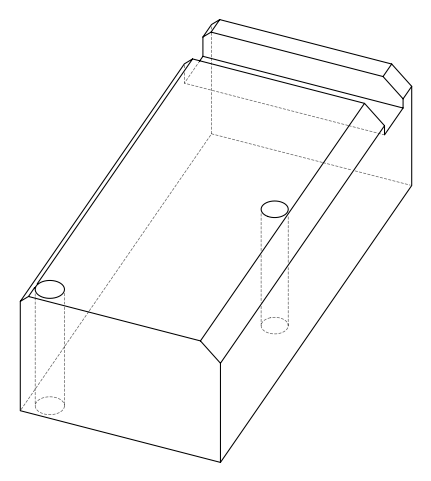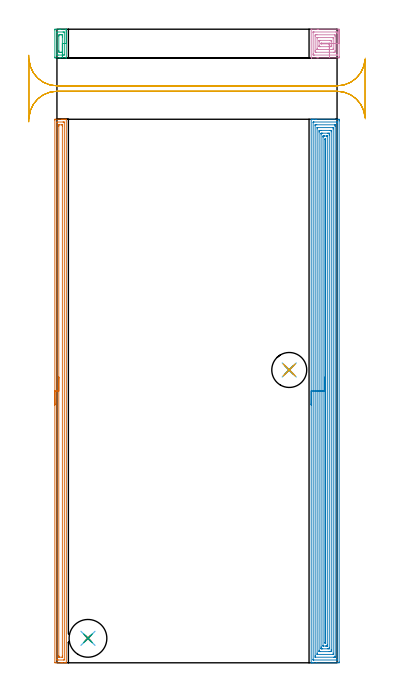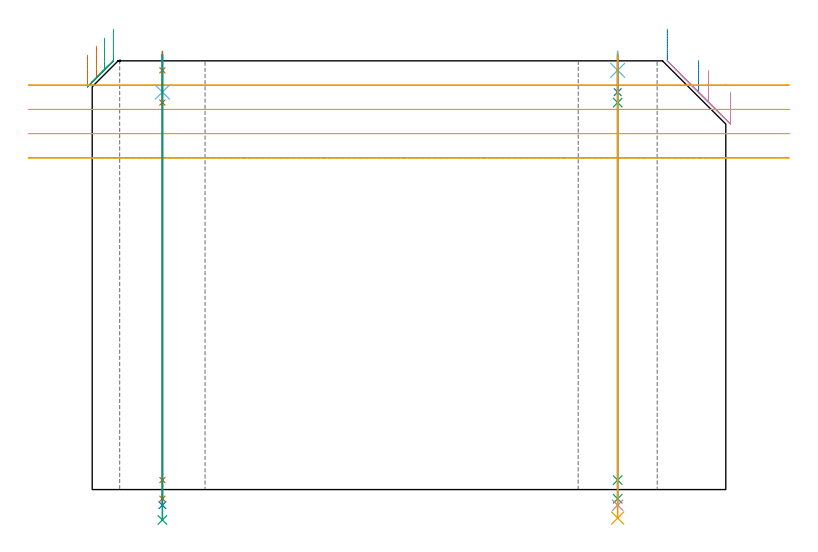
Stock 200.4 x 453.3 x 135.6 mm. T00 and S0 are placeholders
(PLAN: 15 operations, 10 tool changes, 45.3 min)
(1 AREA_MILL | FG_CHAMFER_SURFACE | UGT0205_001 | 9.56 min | 13247 mm3)
(2 AREA_MILL_1 | FG_CHAMFER_SURFACE_1 | UGT0205_001 | 25.09 min | 79359 mm3)
(3 AREA_MILL_2 | FG_CHAMFER_SURFACE_2 | UGT0205_001 | 0.72 min | 861 mm3)
(4 AREA_MILL_3 | FG_CHAMFER_SURFACE_3 | UGT0205_001 | 1.55 min | 5670 mm3)
(5 MILL_RECTANGULAR_SLOT | SLOT_RECTANGULAR | UGT0201_019 | Follow Part, ap 10, ae 75% | 4.63 min | 266642 mm3)
(6 SPOT_DRILL | STEP1HOLE | NXT0321_9005460120000 | 0.05 min | 161 mm3)
(7 SPOT_DRILL_1 | STEP1HOLE_1 | NXT0321_9005460120000 | 0.05 min | 176 mm3)
(8 DRILL_BLIND_HOLE_INTO_CENTER | STEP1HOLE | NXT0301_037 | 0.05 min | 237 mm3)
(9 GUN_DRILL_THROUGH_HOLE | STEP1HOLE | UGT0307_002 | 0.61 min | 3523 mm3)
(10 SPADE_DRILL_TO_ENLARGE_THROUGH_HOLE | STEP1HOLE | UGT0306_006 | 0.57 min | 21631 mm3)
(11 DRILL_TO_ENLARGE_THROUGH_HOLE | STEP1HOLE | UGT0301_059 | 0.59 min | 40912 mm3)
(12 DRILL_BLIND_HOLE_INTO_CENTER_1 | STEP1HOLE_1 | NXT0301_037 | 0.05 min | 286 mm3)
(13 GUN_DRILL_THROUGH_HOLE_1 | STEP1HOLE_1 | UGT0307_002 | 0.61 min | 3472 mm3)
(14 SPADE_DRILL_TO_ENLARGE_THROUGH_HOLE_1 | STEP1HOLE_1 | UGT0306_006 | 0.57 min | 21622 mm3)
(15 DRILL_TO_ENLARGE_THROUGH_HOLE_1 | STEP1HOLE_1 | UGT0301_389 | 0.59 min | 51965 mm3)
(TOOL UGT0205_001 | Chamfer Mill 20 x 3 x 45 deg. | D20 FL50 Z2)
(TOOL UGT0201_019 | End mill 40 mm | D40 FL63 Z6)
(TOOL NXT0321_9005460120000 | NC Spot Drill, 142deg, 12mm, Carbide, Uncoated | D12 PA142 FL30 Z2)
(TOOL NXT0301_037 | Carbide Drill 6.6mm [860.1-0660-033A1-MM 2214] | D6.6 PA140 FL53 Z2)
(TOOL UGT0307_002 | Gun Drill 6 mm | D6 PA130 FL24 Z1)
(TOOL UGT0306_006 | Spade Drill 15.5mm | D15.5 PA132 FL10 Z2)
(TOOL UGT0301_059 | Twist Drill 25 mm | D25 PA118 FL160 Z2)
(TOOL UGT0301_389 | Twist Drill 27 mm | D27 PA118 FL165 Z2)
(OP 1 AREA_MILL)
G17 G21 G94 G90
T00 M6
G54
G17 G0 G90 X-1.5 Y184.45 S1061 M3
G43 Z145.6 H0
Z137.4
G94 G1 Y184.488 Z136.528 F250.
Y184.602 Z135.663
Y184.791 Z134.812
Y185.053 Z133.98
Y185.387 Z133.174
Y185.79 Z132.4
Y186.258 Z131.664
Y186.79 Z130.972
Y187.379 Z130.329
Y188.022 Z129.74
Y188.714 Z129.208
Y189.45 Z128.74
Y190.224 Z128.337
Y191.03 Z128.003
Y191.862 Z127.741
Y192.713 Z127.552
Y193.578 Z127.438
Y194.45 Z127.4
Y388.283
X-1.497 Y388.63 Z127.402
X-1.492 Y388.89 Z127.406
X-1.228 Y388.9 Z127.669
X3.488 Z132.383
X4.039 Z132.936
X4.377 Z133.273
X4.927 Z133.823
X5.265 Z134.16
X5.941 Z134.84
X6.284 Z135.183
X6.662 Y388.894 Z135.554
X6.697 Y388.89 Z135.588
X6.7 Y388.73 Z135.6
Y0.17
X6.697 Y0.01 Z135.588
X6.662 Y0.006 Z135.554
X6.284 Y0. Z135.183
X5.941 Z134.84
X5.265 Z134.16
X4.039 Z132.936
X3.488 Z132.383
X2.875 Z131.77
X-1.229 Z127.668
X-1.492 Y0.01 Z127.406
X-1.499 Y0.272 Z127.399
Y0.29
X-1.5 Y194.45 Z127.4
X-0.086 Z128.814
X-0.085 Y386.517 Z128.815
X-0.065 Y386.89 Z128.835
X0.424 Y386.899 Z129.324
X4.377 Y386.9 Z133.277
X4.865 Y386.899 Z133.765
X5.265 Y386.89 Z134.165
X5.285 Y386.497 Z134.185
X5.286 Y386.476 Z134.186
X5.285 Y2.383 Z134.185
X5.265 Y2.01 Z134.165
X4.776 Y2.001 Z133.676
X0.823 Y2. Z129.723
X0.335 Y2.001 Z129.235
X-0.065 Y2.01 Z128.835
X-0.085 Y2.403 Z128.815
X-0.086 Y2.424 Z128.814
Y194.45
X1.328 Z130.228
X1.329 Y383.817 Z130.229
X1.33 Y384.201 Z130.23
X1.335 Y384.71 Z130.235
X1.342 Y384.89 Z130.242
X1.525 Y384.898 Z130.425
X3.3 Y384.9 Z132.2
X3.488 Y384.899 Z132.388
X3.677 Y384.896 Z132.577
X3.802 Y384.89 Z132.702
X3.865 Y384.877 Z132.765
X3.868 Y384.838 Z132.768
X3.87 Y384.71 Z132.77
X3.871 Y384.325 Z132.771
X3.872 Y383.817 Z132.772
X3.871 Y5.083 Z132.771
X3.87 Y4.699 Z132.77
X3.864 Y4.189 Z132.764
X3.858 Y4.01 Z132.758
X3.675 Y4.002 Z132.575
X1.9 Y4. Z130.8
X1.712 Y4.001 Z130.612
X1.523 Y4.004 Z130.423
X1.398 Y4.01 Z130.298
X1.335 Y4.023 Z130.235
X1.332 Y4.062 Z130.232
X1.33 Y4.189 Z130.23
X1.328 Y4.575 Z130.228
Y5.083
Y194.45
Y195.322 Z130.266
Y196.186 Z130.38
Y197.038 Z130.569
Y197.87 Z130.831
Y198.676 Z131.165
Y199.45 Z131.568
Y200.186 Z132.037
Y200.878 Z132.568
Y201.521 Z133.157
Y202.11 Z133.801
Y202.641 Z134.493
Y203.11 Z135.228
Y203.513 Z136.002
Y203.847 Z136.808
Y204.109 Z137.64
Y204.298 Z138.492
Y204.412 Z139.357
Y204.45 Z140.228
G0 Z145.6
M5
M2
(OP 2 AREA_MILL_1)
G17 G21 G94 G90
T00 M6
G54
G17 G0 G90 X181.9 Y184.45 S1061 M3
G43 Z145.6 H0
G94 G1 Y184.488 Z144.728 F250.
Y184.602 Z143.863
Y184.791 Z143.012
Y185.053 Z142.18
Y185.387 Z141.374
Y185.79 Z140.6
Y186.258 Z139.864
Y186.79 Z139.172
Y187.379 Z138.529
Y188.022 Z137.939
Y188.714 Z137.408
Y189.45 Z136.94
Y190.224 Z136.537
Y191.03 Z136.203
Y191.862 Z135.941
Y192.713 Z135.752
Y193.578 Z135.638
Y194.45 Z135.6
Y388.73
X181.902 Y388.89 Z135.588
X181.963 Y388.893 Z135.529
X182.371 Y388.9 Z135.129
X182.733 Z134.767
X183.412 Z134.083
X184.646 Z132.851
X185.199 Z132.295
X185.816 Z131.679
X201.897 Y388.899 Z115.6
X201.9 Y388.283
Y387.665
Y0.616
X201.897 Y0.001
X185.816 Y0. Z131.679
X183.412 Z134.083
X182.733 Z134.767
X182.371 Z135.129
X181.965 Z135.526
X181.946 Y0.002 Z135.545
X181.902 Y0.01 Z135.588
X181.9 Y0.17 Z135.6
Y194.45
X183.314 Z134.186
Y386.595
X183.316 Y386.693 Z134.184
X183.321 Y386.881 Z134.179
X183.412 Y386.89 Z134.088
X183.904 Y386.899 Z133.596
X199.985 Y386.9 Z117.515
X200.388 Y386.898 Z117.112
X200.445 Y386.895 Z117.055
X200.474 Y386.891 Z117.026
X200.479 Y386.791 Z117.021
X200.485 Y386.595 Z117.015
X200.486 Y386.497 Z117.014
Y386.399
Y2.305
X200.484 Y2.206 Z117.016
X200.479 Y2.019 Z117.021
X200.388 Y2.01 Z117.112
X199.896 Y2.001 Z117.604
X183.815 Y2. Z133.685
X183.412 Y2.002 Z134.088
X183.355 Y2.005 Z134.145
X183.326 Y2.009 Z134.174
X183.321 Y2.109 Z134.179
X183.315 Y2.305 Z134.185
X183.314 Y2.403 Z134.186
Y2.501
Y194.45
X184.728 Z132.772
X184.729 Y384.288 Z132.771
X184.73 Y384.71 Z132.77
X184.733 Y384.828 Z132.767
X184.735 Y384.878 Z132.765
X184.821 Y384.89 Z132.679
X185.012 Y384.898 Z132.488
X185.199 Y384.899 Z132.301
X185.903 Y384.9 Z131.597
X198.79 Y384.899 Z118.71
X198.917 Y384.897 Z118.583
X199.017 Y384.891 Z118.483
X199.065 Y384.885 Z118.435
X199.067 Y384.866 Z118.433
X199.069 Y384.71 Z118.431
X199.071 Y384.24 Z118.429
X199.072 Y383.817 Z118.428
X199.071 Y4.612 Z118.429
X199.07 Y4.189 Z118.43
X199.067 Y4.072 Z118.433
X199.065 Y4.022 Z118.435
X198.979 Y4.01 Z118.521
X198.788 Y4.002 Z118.712
X198.601 Y4.001 Z118.899
X197.897 Y4. Z119.603
X185.01 Y4.001 Z132.49
X184.884 Y4.003 Z132.616
X184.783 Y4.009 Z132.717
X184.735 Y4.015 Z132.765
X184.733 Y4.034 Z132.767
X184.731 Y4.189 Z132.769
X184.729 Y4.66 Z132.771
X184.728 Y5.083 Z132.772
Y194.45
X186.143 Z131.357
Y382.031
X186.149 Y382.868 Z131.351
X186.151 Y382.89 Z131.349
X186.172 Y382.893 Z131.328
X186.226 Y382.897 Z131.274
X186.334 Y382.899 Z131.166
X186.551 Y382.9 Z130.949
X197.471 Y382.899 Z120.029
X197.576 Y382.897 Z119.924
X197.628 Y382.893 Z119.872
X197.649 Y382.89 Z119.851
X197.65 Y382.875 Z119.85
X197.657 Y382.081 Z119.843
Y382.031
Y6.869
X197.651 Y6.032 Z119.849
X197.649 Y6.01 Z119.851
X197.628 Y6.007 Z119.872
X197.574 Y6.003 Z119.926
X197.466 Y6.001 Z120.034
X197.248 Y6. Z120.252
X186.329 Y6.001 Z131.171
X186.224 Y6.003 Z131.276
X186.172 Y6.007 Z131.328
X186.151 Y6.01 Z131.349
X186.15 Y6.025 Z131.35
X186.143 Y6.819 Z131.357
Y6.869
Y194.45
X187.557 Z129.943
Y379.674
X187.558 Y380.244 Z129.942
X187.56 Y380.564 Z129.94
X187.564 Y380.88 Z129.936
X187.88 Y380.891 Z129.62
X188.119 Y380.898 Z129.381
X188.773 Y380.9 Z128.727
X189.011 Z128.489
X195.265 Z122.235
X195.92 Y380.898 Z121.58
X196.162 Y380.896 Z121.338
X196.223 Y380.89 Z121.277
X196.236 Y380.872 Z121.264
X196.239 Y380.819 Z121.261
X196.242 Y380.244 Z121.258
X196.243 Y379.922 Z121.257
Y9.226
X196.242 Y8.656 Z121.258
X196.24 Y8.336 Z121.26
X196.236 Y8.02 Z121.264
X195.92 Y8.009 Z121.58
X195.68 Y8.002 Z121.82
X195.027 Y8. Z122.473
X194.789 Z122.711
X188.535 Z128.965
X187.88 Y8.002 Z129.62
X187.638 Y8.004 Z129.862
X187.577 Y8.01 Z129.923
X187.564 Y8.028 Z129.936
X187.562 Y8.08 Z129.938
X187.558 Y8.656 Z129.942
X187.557 Y8.978 Z129.943
Y194.45
X188.971 Z128.529
Y378.259
X188.972 Y378.458 Z128.528
X188.976 Y378.805 Z128.524
X188.978 Y378.883 Z128.522
X189.077 Y378.89 Z128.423
X189.227 Y378.897 Z128.273
X189.666 Y378.899 Z127.834
X190.118 Y378.9 Z127.382
X193.691 Z123.809
X194.134 Z123.366
X194.586 Y378.898 Z122.914
X194.775 Y378.893 Z122.725
X194.813 Y378.89 Z122.687
X194.822 Y378.825 Z122.678
X194.826 Y378.659 Z122.674
X194.828 Y378.458 Z122.672
X194.829 Y377.763 Z122.671
Y377.565
Y10.64
X194.828 Y10.442 Z122.672
X194.824 Y10.095 Z122.676
X194.822 Y10.017 Z122.678
X194.723 Y10.01 Z122.777
X194.573 Y10.003 Z122.927
X194.134 Y10.001 Z123.366
X193.682 Y10. Z123.818
X190.109 Z127.391
X189.666 Z127.834
X189.213 Y10.002 Z128.287
X189.025 Y10.007 Z128.475
X188.987 Y10.01 Z128.513
X188.978 Y10.075 Z128.522
X188.974 Y10.241 Z128.526
X188.972 Y10.442 Z128.528
X188.971 Y11.137 Z128.529
Y11.335
Y194.45
X190.385 Z127.115
X190.386 Y375.952 Z127.114
X190.389 Y376.671 Z127.111
X190.392 Y376.839 Z127.108
X190.395 Y376.89 Z127.105
X190.446 Y376.893 Z127.054
X190.56 Y376.896 Z126.94
X191.225 Y376.9 Z126.275
X191.453 Z126.047
X193.012 Z124.488
X193.24 Y376.899 Z124.26
X193.316 Y376.896 Z124.184
X193.377 Y376.891 Z124.123
X193.408 Y376.886 Z124.092
X193.409 Y376.845 Z124.091
X193.413 Y376.671 Z124.087
X193.414 Y376.497 Z124.086
X193.415 Y12.948 Z124.085
X193.411 Y12.229 Z124.089
X193.408 Y12.061 Z124.092
X193.405 Y12.01 Z124.095
X193.354 Y12.007 Z124.146
X193.24 Y12.004 Z124.26
X192.575 Y12. Z124.925
X192.347 Z125.153
X190.788 Z126.712
X190.56 Y12.001 Z126.94
X190.484 Y12.004 Z127.016
X190.423 Y12.009 Z127.077
X190.392 Y12.013 Z127.108
X190.391 Y12.055 Z127.109
X190.387 Y12.229 Z127.113
X190.386 Y12.403 Z127.114
X190.385 Y194.45 Z127.115
X191.799 Z125.701
X191.8 Y374.338 Z125.7
X191.801 Y374.538 Z125.699
X191.807 Y374.885 Z125.693
X191.892 Y374.89 Z125.608
X191.993 Y374.885 Z125.507
X191.999 Y374.539 Z125.501
X192. Y374.338 Z125.5
X192.001 Y373.992 Z125.499
X192. Y14.707 Z125.5
X191.999 Y14.363 Z125.501
X191.993 Y14.015 Z125.507
X191.908 Y14.01 Z125.592
X191.807 Y14.015 Z125.693
X191.802 Y14.216 Z125.698
X191.8 Y14.562 Z125.7
X191.799 Y194.45 Z125.701
Y195.322 Z125.739
Y196.186 Z125.852
Y197.038 Z126.041
Y197.87 Z126.304
Y198.676 Z126.637
Y199.45 Z127.04
Y200.186 Z127.509
Y200.878 Z128.04
Y201.521 Z128.629
Y202.11 Z129.273
Y202.641 Z129.965
Y203.11 Z130.701
Y203.513 Z131.474
Y203.847 Z132.28
Y204.109 Z133.112
Y204.298 Z133.964
Y204.412 Z134.829
Y204.45 Z135.701
G0 Z145.6
M5
M2
(OP 3 AREA_MILL_2)
G17 G21 G94 G90
T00 M6
G54
G17 G0 G90 X6.698 Y453.051 S1061 M3
G43 Z145.6 H0
Z145.598
G94 G1 Y453.013 Z144.727 F250.
Y452.899 Z143.862
Y452.71 Z143.01
Y452.448 Z142.178
Y452.114 Z141.372
Y451.711 Z140.598
Y451.242 Z139.863
Y450.711 Z139.171
X6.699 Y450.121 Z138.527
Y449.478 Z137.938
Y448.786 Z137.407
Y448.05 Z136.938
Y447.276 Z136.536
Y446.47 Z136.202
Y445.638 Z135.94
Y444.787 Z135.751
Y443.922 Z135.637
Y443.05 Z135.599
X6.7 Y432.866 Z135.6
X6.696 Y432.808 Z135.59
X6.685 Y432.8 Z135.578
X6.537 Z135.435
X2.467 Z131.366
X1.712 Z130.605
X-1.194 Z127.701
X-1.333 Y432.802 Z127.563
X-1.491 Y432.81 Z127.405
X-1.499 Y432.967 Z127.398
X-1.5 Y433.309 Z127.4
Y452.791
X-1.495 Y453.136 Z127.402
X-1.491 Y453.29 Z127.405
X-1.331 Y453.3 Z127.565
X1.712 Z130.605
X2.467 Z131.366
X2.596 Z131.495
X6.573 Z135.47
X6.686 Y453.295 Z135.58
X6.687 Y453.292 Z135.582
X6.695 Y453.255 Z135.593
X6.696 Y453.236 Z135.596
Y453.23
Y453.196
X6.698 Y452.791 Z135.598
X6.699 Y443.05 Z135.599
X5.285 Z134.185
Y435.08
X5.284 Y435.061 Z134.184
X5.265 Y434.81 Z134.165
X4.656 Y434.801 Z133.556
X0.823 Z129.723
X0.213 Y434.803 Z129.113
X-0.065 Y434.81 Z128.835
X-0.084 Y435.08 Z128.816
X-0.085 Y435.1 Z128.815
Y451.02
X-0.084 Y451.039 Z128.816
X-0.065 Y451.29 Z128.835
X0.544 Y451.299 Z129.444
X4.377 Z133.277
X4.987 Y451.297 Z133.887
X5.265 Y451.29 Z134.165
X5.283 Y451.02 Z134.183
X5.284 Y451.001 Z134.184
X5.285 Y443.05 Z134.185
X3.871 Z132.771
X3.87 Y437.737 Z132.77
X3.869 Y437.357 Z132.769
X3.864 Y436.851 Z132.764
X3.535 Y436.805 Z132.435
X3.488 Y436.803 Z132.388
X2.651 Y436.8 Z131.551
X1.761 Y436.802 Z130.661
X1.712 Y436.807 Z130.612
X1.335 Y436.851 Z130.235
X1.332 Y437.23 Z130.232
X1.329 Y437.737 Z130.229
Y438.119
Y448.363
X1.331 Y448.743 Z130.231
X1.335 Y449.249 Z130.235
X1.665 Y449.295 Z130.565
X1.712 Y449.297 Z130.612
X2.549 Y449.3 Z131.449
X3.439 Y449.298 Z132.339
X3.488 Y449.293 Z132.388
X3.863 Y449.249 Z132.763
X3.867 Y448.871 Z132.767
X3.869 Y448.363 Z132.769
X3.87 Y447.983 Z132.77
Y447.478
X3.871 Y443.05 Z132.771
Y442.178 Z132.809
Y441.313 Z132.923
Y440.462 Z133.112
Y439.63 Z133.374
Y438.824 Z133.708
Y438.05 Z134.111
Y437.314 Z134.58
Y436.622 Z135.111
Y435.979 Z135.7
Y435.39 Z136.343
Y434.859 Z137.036
Y434.39 Z137.771
Y433.987 Z138.545
X3.872 Y433.654 Z139.351
Y433.391 Z140.183
Y433.203 Z141.035
Y433.089 Z141.9
Y433.051 Z142.772
G0 Z145.6
M5
M2
(OP 4 AREA_MILL_3)
G17 G21 G94 G90
T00 M6
G54
G17 G0 G90 X201.9 Y453.05 S1061 M3
G43 Z145.6 H0
Z125.6
G94 G1 Y453.012 Z124.728 F250.
Y452.898 Z123.863
Y452.709 Z123.012
Y452.447 Z122.18
Y452.113 Z121.374
Y451.71 Z120.6
Y451.242 Z119.864
Y450.71 Z119.172
Y450.121 Z118.529
Y449.478 Z117.939
Y448.786 Z117.408
Y448.05 Z116.94
Y447.276 Z116.537
Y446.47 Z116.203
Y445.638 Z115.941
Y444.786 Z115.752
Y443.922 Z115.638
Y443.05 Z115.6
Y433.581
X201.898 Y433.309 Z115.602
X201.891 Y432.806 Z115.605
X201.792 Y432.802 Z115.704
X201.281 Y432.8 Z116.215
X186.986 Z130.508
X186.226 Z131.272
X186.093 Z131.405
X182.084 Z135.414
X181.948 Y432.801 Z135.547
X181.924 Y432.804 Z135.57
X181.904 Y432.81 Z135.59
X181.9 Y432.866 Z135.6
Y453.234
X181.904 Y453.29 Z135.59
X181.923 Y453.294 Z135.571
X182.085 Y453.3 Z135.414
X186.226 Z131.272
X186.986 Z130.508
X201.281 Y453.299 Z116.215
X201.792 Y453.298 Z115.704
X201.891 Y453.294 Z115.605
X201.897 Y452.791 Z115.603
X201.9 Y452.177 Z115.6
Y443.05
X200.486 Z117.014
Y434.983
X200.484 Y434.885 Z117.016
X200.481 Y434.821 Z117.019
X200.478 Y434.808 Z117.022
X200.475 Y434.805 Z117.025
X200.458 Y434.802 Z117.042
X200.388 Y434.801 Z117.112
X199.777 Y434.8 Z117.723
X184.306 Z133.194
X183.693 Y434.802 Z133.807
X183.412 Y434.807 Z134.088
X183.325 Y434.81 Z134.175
X183.318 Y434.983 Z134.182
X183.316 Y435.08 Z134.184
X183.315 Y435.177 Z134.185
X183.314 Y435.966 Z134.186
Y451.117
X183.316 Y451.215 Z134.184
X183.319 Y451.279 Z134.181
X183.322 Y451.292 Z134.178
X183.325 Y451.295 Z134.175
X183.342 Y451.298 Z134.158
X183.412 Y451.299 Z134.088
X184.023 Y451.3 Z133.477
X199.494 Z118.006
X200.107 Y451.298 Z117.393
X200.388 Y451.293 Z117.112
X200.475 Y451.29 Z117.025
X200.482 Y451.117 Z117.018
X200.484 Y451.02 Z117.016
X200.485 Y450.923 Z117.015
X200.486 Y450.134 Z117.014
Y443.05
X199.072 Z118.428
Y438.155
X199.071 Y437.737 Z118.429
X199.07 Y437.272 Z118.43
X199.065 Y436.851 Z118.435
X198.65 Y436.802 Z118.85
X198.601 Y436.801 Z118.899
X197.759 Y436.8 Z119.741
X185.25 Y436.801 Z132.25
X185.199 Y436.804 Z132.301
X184.735 Y436.851 Z132.765
X184.73 Y437.316 Z132.77
X184.729 Y437.737 Z132.771
X184.728 Y438.203 Z132.772
X184.729 Y448.363 Z132.771
X184.73 Y448.828 Z132.77
X184.735 Y449.249 Z132.765
X185.15 Y449.298 Z132.35
X185.199 Y449.299 Z132.301
X186.041 Y449.3 Z131.459
X198.55 Y449.299 Z118.95
X198.601 Y449.296 Z118.899
X199.065 Y449.249 Z118.435
X199.07 Y448.784 Z118.43
X199.071 Y448.363 Z118.429
X199.072 Y447.897 Z118.428
Y443.05
X197.657 Z119.843
Y439.557
Y439.09
X197.655 Y438.881 Z119.845
X197.653 Y438.83 Z119.847
X197.651 Y438.812 Z119.849
X197.629 Y438.809 Z119.871
X197.525 Y438.803 Z119.975
X196.814 Y438.8 Z120.686
X196.634 Z120.866
X186.806 Z130.694
X186.227 Y438.807 Z131.273
X186.159 Y438.81 Z131.341
X186.149 Y438.816 Z131.351
X186.147 Y438.834 Z131.353
X186.145 Y438.881 Z131.355
X186.143 Y439.073 Z131.357
Y439.458
Y447.01
X186.145 Y447.219 Z131.355
X186.147 Y447.27 Z131.353
X186.149 Y447.288 Z131.351
X186.171 Y447.291 Z131.329
X186.275 Y447.297 Z131.225
X186.986 Y447.3 Z130.514
X187.166 Z130.334
X196.994 Z120.506
X197.573 Y447.293 Z119.927
X197.641 Y447.29 Z119.859
X197.651 Y447.284 Z119.849
X197.653 Y447.266 Z119.847
X197.655 Y447.219 Z119.845
X197.657 Y447.027 Z119.843
Y446.642
Y443.05
X196.243 Z121.257
Y441.845
Y441.279
X196.242 Y440.96 Z121.258
X196.239 Y440.853 Z121.261
X196.237 Y440.82 Z121.263
X196.221 Y440.81 Z121.279
X196.162 Y440.806 Z121.338
X195.92 Y440.802 Z121.58
X195.51 Y440.8 Z121.99
X188.363 Z129.137
X187.88 Y440.802 Z129.62
X187.719 Y440.805 Z129.781
X187.591 Y440.81 Z129.909
X187.563 Y440.819 Z129.937
X187.561 Y440.868 Z129.939
X187.559 Y440.959 Z129.941
X187.557 Y441.279 Z129.943
Y441.599
Y444.255
Y444.821
X187.558 Y445.14 Z129.942
X187.561 Y445.247 Z129.939
X187.563 Y445.28 Z129.937
X187.579 Y445.29 Z129.921
X187.638 Y445.294 Z129.862
X187.88 Y445.298 Z129.62
X188.29 Y445.3 Z129.21
X195.437 Z122.063
X195.92 Y445.298 Z121.58
X196.081 Y445.295 Z121.419
X196.209 Y445.29 Z121.291
X196.237 Y445.281 Z121.263
X196.239 Y445.232 Z121.261
X196.241 Y445.141 Z121.259
X196.243 Y444.821 Z121.257
Y444.501
Y443.05
X194.828 Z122.672
X194.827 Y442.878 Z122.673
X194.825 Y442.836 Z122.675
X194.823 Y442.82 Z122.677
X194.805 Y442.81 Z122.695
X194.638 Y442.805 Z122.862
X194.385 Y442.801 Z123.115
X189.024 Z128.476
X188.99 Y442.806 Z128.51
X188.978 Y442.809 Z128.522
X188.975 Y442.85 Z128.525
X188.972 Y443.05 Z128.528
X188.973 Y443.222 Z128.527
X188.975 Y443.264 Z128.525
X188.977 Y443.28 Z128.523
X188.995 Y443.29 Z128.505
X189.162 Y443.295 Z128.338
X189.415 Y443.299 Z128.085
X194.776 Z122.724
X194.81 Y443.294 Z122.69
X194.822 Y443.291 Z122.678
X194.825 Y443.25 Z122.675
X194.828 Y443.05 Z122.672
X194.84 Y442.178 Z122.698
X194.851 Y441.312 Z122.801
X194.863 Y440.458 Z122.978
X194.874 Y439.622 Z123.229
X194.885 Y438.812 Z123.552
X194.896 Y438.033 Z123.944
X194.906 Y437.291 Z124.403
X194.915 Y436.592 Z124.925
X194.924 Y435.941 Z125.505
X194.932 Y435.343 Z126.14
X194.939 Y434.802 Z126.825
X194.946 Y434.324 Z127.555
X194.951 Y433.91 Z128.323
X194.956 Y433.566 Z129.124
X194.96 Y433.292 Z129.953
X194.963 Y433.092 Z130.802
X194.964 Y432.966 Z131.665
X194.965 Y432.917 Z132.536
G0 Z145.6
M5
M2
(OP 5 MILL_RECTANGULAR_SLOT)
G17 G21 G94 G90
T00 M6
G54
G17 G0 G90 X220.508 Y430.642 S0 M3
G43 Z145.6 H0
Z127.925
G94 G1 X219.749 Y427.74 F250.
G2 X200.4 Y412.8 R20. F500.
G1 X0.
G2 X-19.969 Y431.678 R20.
G1 X-19.999
G3 X-20. Y431.434 R20.
G1 Y390.245
G3 X-19.999 Y390.018 R20.
G1 X-19.969
G2 X0. Y408.9 R20.
G1 X200.4
G2 X219.749 Y393.96 R20.
G1 X220.508 Y391.057 F250.
G0 X220.623 Y432.657 Z120.25
G1 X220.157 Y429.694
G2 X200.4 Y412.8 R20. F500.
G1 X0.
G2 X-19.97 Y431.705 R20.
G1 X-20.
Y389.995
X-19.97
G2 X0. Y408.9 R20.
G1 X200.4
G2 X220.157 Y392.011 R20.
G1 X220.623 Y389.047 F250.
G0 Z145.6
X-20.134 Y387.
Z112.575
G1 X-19.97 Y389.995
G2 X0. Y408.9 R20. F500.
G1 X200.4
G2 X220.37 Y389.995 R20.
G1 X220.4
Y431.705
X220.37
G2 X200.4 Y412.8 R20.
G1 X0.
G2 X-19.97 Y431.705 R20.
G1 X-20.134 Y434.7 F250.
G0 Y387. Z104.9
G1 X-19.97 Y389.995
G2 X0. Y408.9 R20. F500.
G1 X200.4
G2 X220.37 Y389.995 R20.
G1 X220.4
Y431.705
X220.37
G2 X200.4 Y412.8 R20.
G1 X0.
G2 X-19.97 Y431.705 R20.
G1 X-20.134 Y434.7 F250.
G0 Z145.6
M5
M2
(OP 6 SPOT_DRILL)
G17 G21 G94 G90
T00 M6
G54
G17 G0 G90 X166.2 Y209.5 S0 M3
G43 Z145.6 H0
G94 G81 G98 Z132.6 F250. R138.6
G80
M5
M2
(OP 7 SPOT_DRILL_1)
G17 G21 G94 G90
T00 M6
G54
G17 G0 G90 X22.2 Y17.5 S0 M3
G43 Z145.6 H0
G94 G81 G98 Z132.6 F250. R138.6
G80
M5
M2
(OP 8 DRILL_BLIND_HOLE_INTO_CENTER)
G17 G21 G94 G90
T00 M6
G54
G17 G0 G90 X166.2 Y209.5 S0 M3
G43 Z145.6 H1
G94 G81 G98 Z125.7 F250. R137.6
G80
M5
M2
(OP 9 GUN_DRILL_THROUGH_HOLE)
G17 G21 G94 G90
T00 M6
G54
G17 G0 G90 X166.2 Y209.5 M8
G43 Z145.6 H0
Z132.792
S716 M3
G94 G1 Z122.393 F125. M26
G4 X.084
Z3. F250.
G4 X.084
Z-2.899 F125.
G4 X.084
M5
M9
G0 Z132.792
Z145.6
M2
(OP 10 SPADE_DRILL_TO_ENLARGE_THROUGH_HOLE)
G17 G21 G94 G90
T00 M6
G54
G17 G0 G90 X166.2 Y209.5 S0 M3
G43 Z145.6 H0
G94 G73 G98 Z-4.951 F250. Q14.055 R137.6
G80
M5
M2
(OP 11 DRILL_TO_ENLARGE_THROUGH_HOLE)
G17 G21 G94 G90
T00 M6
G54
G17 G0 G90 X166.2 Y209.5 S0 M3
G43 Z145.6 H0
G94 G73 G98 Z-9.011 F250. Q24.102 R137.6
G80
M5
M2
(OP 12 DRILL_BLIND_HOLE_INTO_CENTER_1)
G17 G21 G94 G90
T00 M6
G54
G17 G0 G90 X22.2 Y17.5 S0 M3
G43 Z145.6 H1
G94 G81 G98 Z125.7 F250. R137.6
G80
M5
M2
(OP 13 GUN_DRILL_THROUGH_HOLE_1)
G17 G21 G94 G90
T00 M6
G54
G17 G0 G90 X22.2 Y17.5 M8
G43 Z145.6 H0
Z133.272
S716 M3
G94 G1 Z122.393 F125. M26
G4 X.084
Z3. F250.
G4 X.084
Z-2.899 F125.
G4 X.084
M5
M9
G0 Z133.272
Z145.6
M2
(OP 14 SPADE_DRILL_TO_ENLARGE_THROUGH_HOLE_1)
G17 G21 G94 G90
T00 M6
G54
G17 G0 G90 X22.2 Y17.5 S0 M3
G43 Z145.6 H0
G94 G73 G98 Z-4.951 F250. Q14.055 R137.6
G80
M5
M2
(OP 15 DRILL_TO_ENLARGE_THROUGH_HOLE_1)
G17 G21 G94 G90
T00 M6
G54
G17 G0 G90 X22.2 Y17.5 S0 M3
G43 Z145.6 H0
G94 G73 G98 Z-9.612 F250. Q24.202 R137.6
G80
M5
M2
